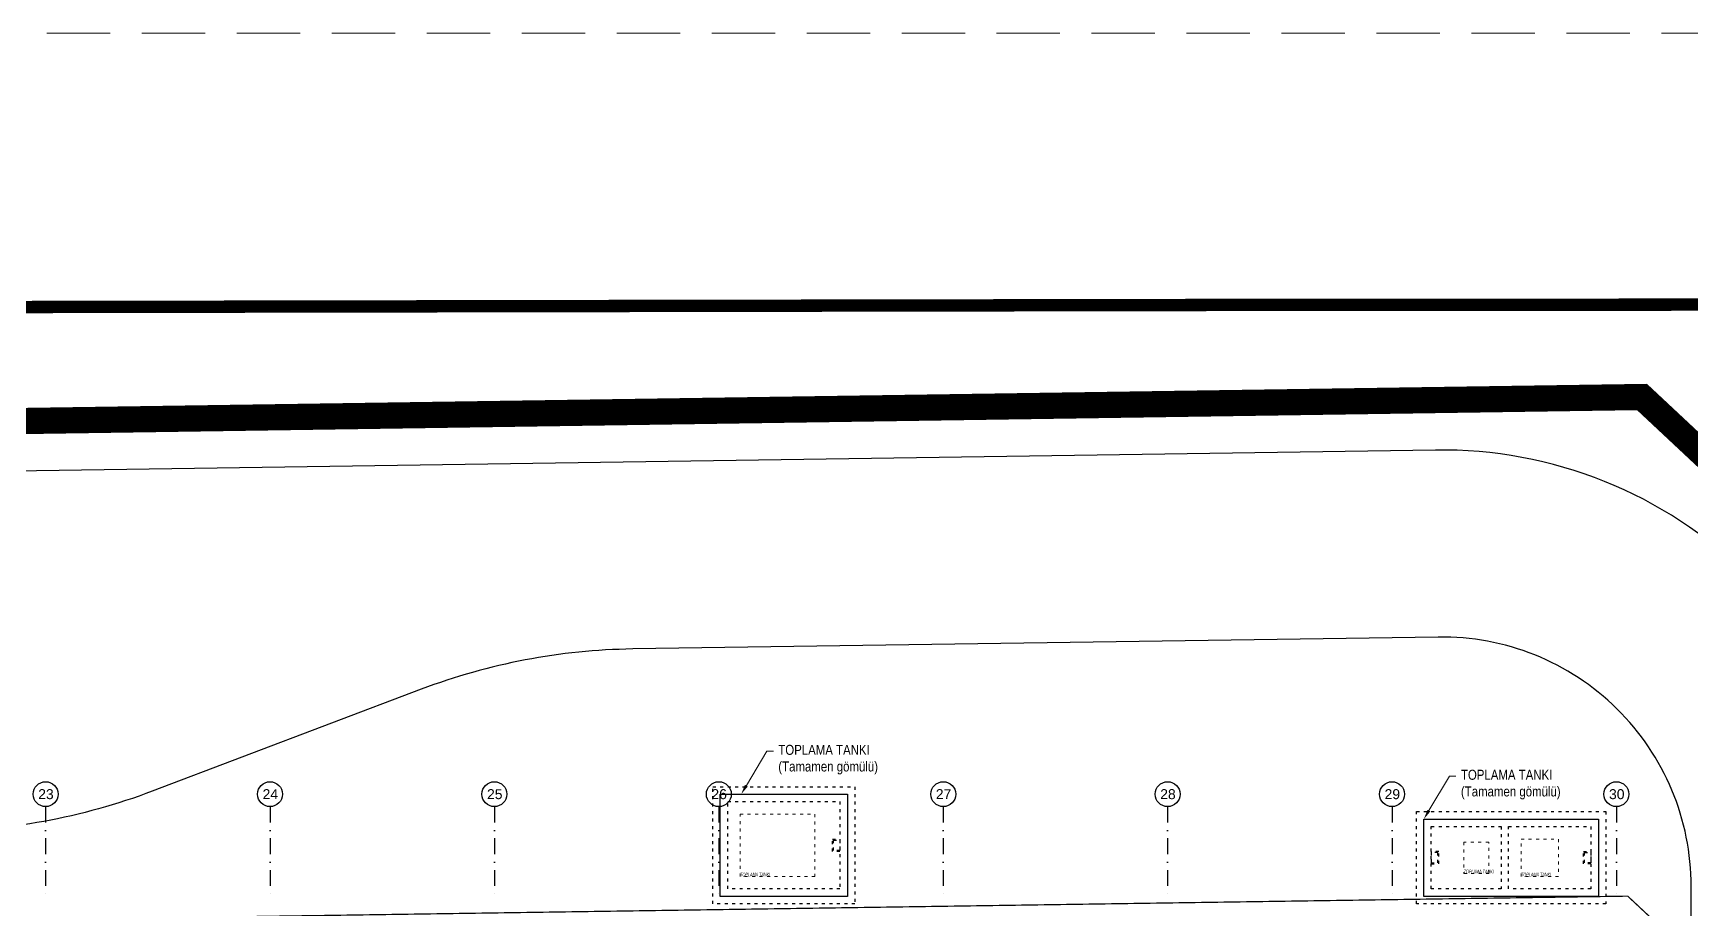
# Model space of a CAD drawing. Header units: centimetres. Extents: x 405564 to 502064, y 46284 to 60634.
# Drawn here: x 459350 to 465998, y 57123 to 60634 of the extents above; entities that cross this region are included whole.
import ezdxf
from ezdxf import colors
from ezdxf.entities.mleader import LeaderData, LeaderLine
from ezdxf.enums import TextEntityAlignment as Align
from ezdxf.math import Vec2, Vec3
from ezdxf.xclip import XClip

# ---------------------------------------------------------------- set-up
doc = ezdxf.new("R2010")
doc.units = ezdxf.units.CM
doc.header["$XCLIPFRAME"] = 0
for name, pattern in [('ACAD_ISO03W100', [30, 12, -18]), ('BORDER', [1.75, 0.5, -0.25, 0.5, -0.25, 0, -0.25]), ('DASHDOT', [25.4, 12.7, -6.35, 0, -6.35]), ('DASHED', [19.05, 12.7, -6.35]), ('HIDDEN', [9.525, 6.35, -3.175])]:
    doc.linetypes.add(name, pattern=pattern)
doc.layers.get('0').update_dxf_attribs({"color": 8, "lineweight": 9})
for name, color, linetype, lineweight in [('---___EB_draft00_ALTYAPI_helikoptermania', 8, 'Continuous', 0), ('---___EB_draft00_parselsiniri', 8, 'BORDER', 9), ('0-KRCN-MİMARİ-220526', 8, 'Continuous', 9), ('___________EB_tanklarkaideler', 8, 'Continuous', 9), ('HH_KALDIRIM', 8, 'Continuous', 0), ('IMAR_ADA', 8, 'Continuous', 0), ('OL_Ic', 8, 'Continuous', 9)]:
    doc.layers.add(name, color=color, linetype=linetype, lineweight=lineweight)
for name, color, linetype in [('---___EB_draft04_ind', 8, 'Continuous'), ('AS_DUV', 8, 'Continuous'), ('AS_GOR', 8, 'Continuous'), ('AS_GOR_YAKIN1', 8, 'Continuous'), ('AS_OLC_AKS', 8, 'Continuous'), ('AS_PYZ_BINA', 8, 'Continuous'), ('AS_PYZ_YOL_ARAC', 8, 'Continuous'), ('AS_TA_BETONARME', 5, 'Continuous'), ('AS_YAZI', 8, 'Continuous')]:
    doc.layers.add(name, color=color, linetype=linetype)
doc.styles.add('_yazı-50', font='arial.ttf')
doc.styles.add('Arial Narrow', font='ARIALN.TTF', dxfattribs={"height": 0.2})
doc.styles.add('Normal_ITL', font='swissi.ttf')
doc.styles.add('ÇAP-2', font='ARIALNBI.TTF')

# ---------------------------------------------------------------- blocks, each defined once
blk = doc.blocks.new('axis baloon')
blk.add_circle((0, 0), 50)
at = {"style": '_yazı-50'}
blk.add_attdef('AXE', text='', height=40, dxfattribs=at).set_placement((0, 0), align=Align.MIDDLE_CENTER)
blk = doc.blocks.new('Aks_P')
at = {"layer": 'AS_OLC_AKS', "linetype": 'DASHDOT', "ltscale": 5}
for points in [[(16320, 750), (16320, 400)], [(17220, 750), (17220, 400)], [(18120, 750), (18120, 400)], [(19020, 750), (19020, 400)], [(19920, 750), (19920, 400)], [(20820, 750), (20820, 400)], [(21720, 750), (21720, 400)], [(22620, 750), (22620, 400)]]:
    blk.add_lwpolyline(points, dxfattribs=at)
at = {"layer": 'AS_OLC_AKS'}
ref = blk.add_blockref('axis baloon', (16320, 800), dxfattribs=at)
ref.add_attrib('AXE', '23', dxfattribs={"layer": '0', "height": 40, "style": '_yazı-50'}).set_placement((16321.3, 800), align=Align.MIDDLE_CENTER)
ref = blk.add_blockref('axis baloon', (17220, 800), dxfattribs=at)
ref.add_attrib('AXE', '24', dxfattribs={"layer": '0', "height": 40, "style": '_yazı-50'}).set_placement((17221.3, 800), align=Align.MIDDLE_CENTER)
ref = blk.add_blockref('axis baloon', (18120, 800), dxfattribs=at)
ref.add_attrib('AXE', '25', dxfattribs={"layer": '0', "height": 40, "style": '_yazı-50'}).set_placement((18121.3, 800), align=Align.MIDDLE_CENTER)
ref = blk.add_blockref('axis baloon', (19020, 800), dxfattribs=at)
ref.add_attrib('AXE', '26', dxfattribs={"layer": '0', "height": 40, "style": '_yazı-50'}).set_placement((19021.3, 800), align=Align.MIDDLE_CENTER)
ref = blk.add_blockref('axis baloon', (19920, 800), dxfattribs=at)
ref.add_attrib('AXE', '27', dxfattribs={"layer": '0', "height": 40, "style": '_yazı-50'}).set_placement((19921.3, 800), align=Align.MIDDLE_CENTER)
ref = blk.add_blockref('axis baloon', (20820, 800), dxfattribs=at)
ref.add_attrib('AXE', '28', dxfattribs={"layer": '0', "height": 40, "style": '_yazı-50'}).set_placement((20821.3, 800), align=Align.MIDDLE_CENTER)
ref = blk.add_blockref('axis baloon', (21720, 800), dxfattribs=at)
ref.add_attrib('AXE', '29', dxfattribs={"layer": '0', "height": 40, "style": '_yazı-50'}).set_placement((21721.3, 800), align=Align.MIDDLE_CENTER)
ref = blk.add_blockref('axis baloon', (22620, 800), dxfattribs=at)
ref.add_attrib('AXE', '30', dxfattribs={"layer": '0', "height": 40, "style": '_yazı-50'}).set_placement((22621.3, 800), align=Align.MIDDLE_CENTER)
blk = doc.blocks.new('A$Ca63a641c')
at = {"layer": 'AS_PYZ_BINA'}
ml = blk.add_multileader_mtext('Standard', dxfattribs=at)
ml.set_content('EST boyalı panel çit ve panel çit kapı (AS 51.101)', color=256, style='Normal_ITL')
ml.set_leader_properties()
ml.build(insert=Vec2(0, 0))
ml.multileader.update_dxf_attribs({"dogleg_length": 0.379, "arrow_head_size": 17, "scale": 75})
ctx = ml.context
ctx.base_point, ctx.scale, ctx.char_height, ctx.arrow_head_size, ctx.landing_gap_size, ctx.plane_origin = Vec3(140.5, 464.3), 75, 20, 17, 14.2, Vec3(92.5, 620.1)
notes = []
notes.append((ctx, [(0, (1, 1, 0), (112.1, 464.3), (1, 0), 28.4, [(0, [(68.5, 410)], 0, [])])]))
ctx.mtext.insert, ctx.mtext.width, ctx.mtext.flow_direction = Vec3(154.7, 477.5), 604.563, 5
for ctx, leaders in notes:
    for number, flags, end, landing, length, lines in leaders:
        leader = LeaderData()
        leader.index, (leader.has_last_leader_line, leader.has_dogleg_vector, leader.attachment_direction) = number, flags
        leader.last_leader_point, leader.dogleg_vector, leader.dogleg_length = Vec3(end), Vec3(landing), length
        for number, points, colour, breaks in lines:
            line = LeaderLine()
            line.index, line.vertices, line.color, line.breaks = number, Vec3.list(points), colors.encode_raw_color(colour), breaks
            leader.lines.append(line)
        ctx.leaders.append(leader)
blk = doc.blocks.new('A$C85dec720')
at = {"layer": 'OL_Ic'}
blk.add_blockref('A$Ca63a641c', (5315.08, 5344.25, 28.4), dxfattribs=at)
blk = doc.blocks.new('OPK-site-surrounding-R01')
at = {"layer": '---___EB_draft00_ALTYAPI_helikoptermania', "linetype": 'DASHED', "ltscale": 10}
blk.add_lwpolyline([(-21668.1, -4404.9), (1451.4, 6572.4)], dxfattribs=at)
at = {"layer": '---___EB_draft00_parselsiniri', "linetype": 'HIDDEN', "ltscale": 100}
for p, q in [((-1005.5, 2042.5), (22602, 2392.2)), ((22602, 2392.2), (25168.1, -8.5))]:
    blk.add_line(p, q, dxfattribs=at)
at = {"layer": '---___EB_draft00_parselsiniri', "linetype": 'DASHDOT', "ltscale": 5, "const_width": 5, "flags": 128}
blk.add_lwpolyline([(-303.7, 52.5), (22545.3, 391.1), (23723.4, -711), (24047.6, -4450), (-299.9, -4450)], close=True, dxfattribs=at)
at = {"layer": '---___EB_draft04_ind', "linetype": 'ACAD_ISO03W100'}
for points in [[(19385.6, 770), (19385.6, 420), (18935.6, 420), (18935.6, 770)], [(22037.6, 670), (22037.6, 420), (21757.6, 420), (21757.6, 670)], [(22067.6, 670), (22397.6, 670), (22397.6, 420), (22067.6, 420)], [(19385.6, 620), (19385.6, 570), (19355.6, 570), (19355.6, 620)], [(19385.6, 616), (19385.6, 574), (19359.6, 574), (19359.6, 616)], [(21757.6, 570), (21757.6, 520), (21787.6, 520), (21787.6, 570)], [(21757.6, 566), (21757.6, 524), (21783.6, 524), (21783.6, 566)], [(22397.6, 570), (22397.6, 520), (22367.6, 520), (22367.6, 570)], [(22397.6, 566), (22397.6, 524), (22371.6, 524), (22371.6, 566)]]:
    blk.add_lwpolyline(points, close=True, dxfattribs=at)
at = {"layer": '___________EB_tanklarkaideler', "linetype": 'ACAD_ISO03W100'}
for points in [[(18985.6, 720), (19285.6, 720), (19285.6, 470), (18985.6, 470)], [(21887.6, 482.5), (21987.6, 482.5), (21987.6, 607.5), (21887.6, 607.5)], [(22117.6, 620), (22267.6, 620), (22267.6, 470), (22117.6, 470)]]:
    blk.add_lwpolyline(points, close=True, dxfattribs=at)
at = {"layer": 'AS_GOR'}
for points in [[(19415.6, 800), (19415.6, 390), (18905.6, 390), (18905.6, 800)], [(22427.6, 700), (22427.6, 390), (21727.6, 390), (21727.6, 700)]]:
    blk.add_lwpolyline(points, close=True, dxfattribs=at)
at = {"layer": 'AS_GOR_YAKIN1', "linetype": 'Continuous', "ltscale": 500, "const_width": 100, "flags": 128}
blk.add_lwpolyline([(-4000, 1998.1), (-32268, 1579.4), (-39988.9, 1287), (-40391.2, 643.9), (-30053.9, -21363.8), (-29013.6, -24036.6), (-28344.8, -26825.7), (-25141.8, -45779.7), (-17218.6, -44968.4), (-9377.3, -43572.8), (-3575.9, -42147), (12761.6, -37912.4), (27305.3, -34089.5), (29139.3, -31278.2), (26722.9, -16148.8), (26081.3, -10538.5), (25614, -5150), (25168.1, -8.5), (22602, 2392.2), (-1005.5, 2042.5), (-1870, 2029.7)], dxfattribs=at)
at = {"layer": 'AS_GOR_YAKIN1', "linetype": 'Continuous', "ltscale": 500, "flags": 128}
blk.add_lwpolyline([(26042.6, -9513.8), (25732.4, -5936.7), (25663.8, -5145.7), (25216.2, 15), (22621.4, 2442.5), (-1006.3, 2092.5), (-1840, 2080.1), (-1840, 2151.6), (-2420, 2151.6), (-2420, 2121.6), (-1870, 2121.6), (-1870, -50), (-1840, -50), (-1840, 1981.2), (-1004.8, 1992.5), (22582.6, 2341.9), (25119.9, -31.9), (25564.2, -5154.3), (25632.2, -5939.4), (25944.5, -9540.1)], dxfattribs=at)
at = {"layer": 'AS_PYZ_YOL_ARAC'}
for points in [[(23415.5, -8627.2), (22852.7, -6574.8, -0.414214), (23029.3, -6268.5), (23364.8, -6178.4, 0.33933), (23550, -5937), (23550, 430.1, 0.418558), (21774.1, 2179.9), (234.1, 1860.8, 0.409882), (-1490, 111), (-1490, -2374.6, -0.836517), (-1683.8, -2409.4), (-1881, -1877.4, -0.087065), (-1943.4, -1537.4), (-1946.6, -1127.7)], [(22800, -3450), (22800, 430.1, 0.418558), (21785.2, 1430), (18554.6, 1382.1, 0.087007), (17706.4, 1220.4), (16627.8, 812, -0.090739), (15742.5, 650), (12082.5, 650, -0.076048), (11335, 764.3), (10161.2, 1132.1, 0.079773), (9376.7, 1246.2), (245.2, 1110.9, 0.409882), (-740, 111), (-740, -5306.6, 0.532608), (-326.8, -5584.4), (765.6, -5139.5, -0.096996), (1350.2, -5025), (22550, -5025, 0.414214), (22800, -4775), (22800, -3450)]]:
    blk.add_lwpolyline(points, format="xyb", dxfattribs=at)
at = {"layer": 'AS_TA_BETONARME', "linetype": 'ACAD_ISO03W100'}
for points in [[(19445.6, 830), (19445.6, 360), (18875.6, 360), (18875.6, 830)], [(22457.6, 730), (22457.6, 360), (21697.6, 360), (21697.6, 730)]]:
    blk.add_lwpolyline(points, close=True, dxfattribs=at)
at = {"layer": 'HH_KALDIRIM', "lineweight": 0, "const_width": 49.6}
blk.add_lwpolyline([(26815.5, -11395.6), (26498.6, -7663.7), (26260.8, -4812), (26093.6, -2773.6), (25842.1, -118.4), (25740.5, 1027.3, 0.221532), (24997.7, 2311.5, 0.124727), (23804.5, 2763.6), (20904.1, 2761.6), (9307.6, 2741.5), (107.5, 2724), (-7841.4, 2714.2), (-14966.8, 2616.5), (-35673.5, 2313.4), (-39946.2, 2307.3, 0.563243), (-40771.4, 941.5), (-38807.4, -3172.6), (-37033.6, -6982.7), (-35515.5, -10197.1), (-33762.3, -13981.3)], format="xyb", dxfattribs=at)
at = {"layer": 'IMAR_ADA'}
for p, q in [((-32268, 1579.4), (22602, 2392.2)), ((22602, 2392.2), (25168.1, -8.5))]:
    blk.add_line(p, q, dxfattribs=at)
at = {"layer": '___________EB_tanklarkaideler', "style": 'ÇAP-2', "width": 0.7}
for p in [(18985.6, 470), (21887.6, 482.5), (22117.6, 470)]:
    blk.add_text('TOPLAMA TANKI', height=15, rotation=360, dxfattribs=at).set_placement(p)
at = {"layer": 'AS_YAZI'}
ml = blk.add_multileader_mtext('Standard', dxfattribs=at)
ml.set_content('TOPLAMA TANKI (Tamamen gömülü)', color=256, style='Arial Narrow')
ml.set_leader_properties()
ml.build(insert=Vec2(0, 0))
ml.multileader.update_dxf_attribs({"text_right_attachment_type": 6, "dogleg_length": 0.36, "arrow_head_size": 40})
ctx = ml.context
ctx.base_point, ctx.char_height, ctx.arrow_head_size, ctx.landing_gap_size, ctx.plane_origin = Vec3(19118.6, 971.8), 40, 40, 20, Vec3(18989.9, 800)
ctx.right_attachment = 6
notes = []
notes.append((ctx, [(0, (1, 1, 0), (19092.9, 971.8), (1, 0), 25.8, [(0, [(18989.9, 800)], 0, [])])]))
ctx.mtext.insert, ctx.mtext.width, ctx.mtext.flow_direction = Vec3(19138.6, 997.7), 471.526, 5
ml = blk.add_multileader_mtext('Standard', dxfattribs=at)
ml.set_content('TOPLAMA TANKI (Tamamen gömülü)', color=256, style='Arial Narrow')
ml.set_leader_properties()
ml.build(insert=Vec2(0, 0))
ml.multileader.update_dxf_attribs({"text_right_attachment_type": 6, "dogleg_length": 0.36, "arrow_head_size": 40})
ctx = ml.context
ctx.base_point, ctx.char_height, ctx.arrow_head_size, ctx.landing_gap_size, ctx.plane_origin = Vec3(21856.4, 871.8), 40, 40, 20, Vec3(21727.6, 700)
ctx.right_attachment = 6
notes.append((ctx, [(0, (1, 1, 0), (21830.6, 871.8), (1, 0), 25.8, [(0, [(21727.6, 700)], 0, [])])]))
ctx.mtext.insert, ctx.mtext.width, ctx.mtext.flow_direction = Vec3(21876.4, 897.7), 471.526, 5
for ctx, leaders in notes:
    for number, flags, end, landing, length, lines in leaders:
        leader = LeaderData()
        leader.index, (leader.has_last_leader_line, leader.has_dogleg_vector, leader.attachment_direction) = number, flags
        leader.last_leader_point, leader.dogleg_vector, leader.dogleg_length = Vec3(end), Vec3(landing), length
        for number, points, colour, breaks in lines:
            line = LeaderLine()
            line.index, line.vertices, line.color, line.breaks = number, Vec3.list(points), colors.encode_raw_color(colour), breaks
            leader.lines.append(line)
        ctx.leaders.append(leader)
blk = doc.blocks.new('A$C6A10300A')
at = {"linetype": 'DASHED', "ltscale": 20}
blk.add_lwpolyline([(0, -13500), (31500, -13500), (31500, 0), (0, 0)], close=True, dxfattribs=at)
blk.add_blockref('Aks_P', (5015.68, -3851.45))
at = {"layer": 'AS_DUV'}
ref = blk.add_blockref('A$C85dec720', (28900.96, -17748.98), dxfattribs=dict(at, rotation=105.0255580063709))
XClip(ref).set_block_clipping_path([(6220.3367769278, 6783.7313721173), (4126.4071464743, -1017.0000000052), (7354.8298234051, -1883.5969356479), (9448.7594538586, 5917.1344364745)])
ref = blk.add_blockref('OPK-site-surrounding-R01', (5135.68, -3851.45))
XClip(ref).set_block_clipping_path([(-5135.679684336, -9648.5463532069), (26364.320315664, 3851.4536467931)])
blk = doc.blocks.new('A$C6A10306C')
ref = blk.add_blockref('OPK-site-surrounding-R01', (5135.68, -3851.45))
XClip(ref).set_block_clipping_path([(-5135.679684336, -9648.5463532069), (26364.320315664, 3851.4536467931)])

msp = doc.modelspace()

# ---------------------------------------------------------------- block references
at = {"layer": '0-KRCN-MİMARİ-220526'}
msp.add_blockref('A$C6A10300A', (438064.1, 60634), dxfattribs=at)

# ---------------------------------------------------------------- next in the draw order: block references
msp.add_blockref('A$C6A10306C', (470564.1, 60634), dxfattribs=at)

doc.saveas('drawing.dxf')
